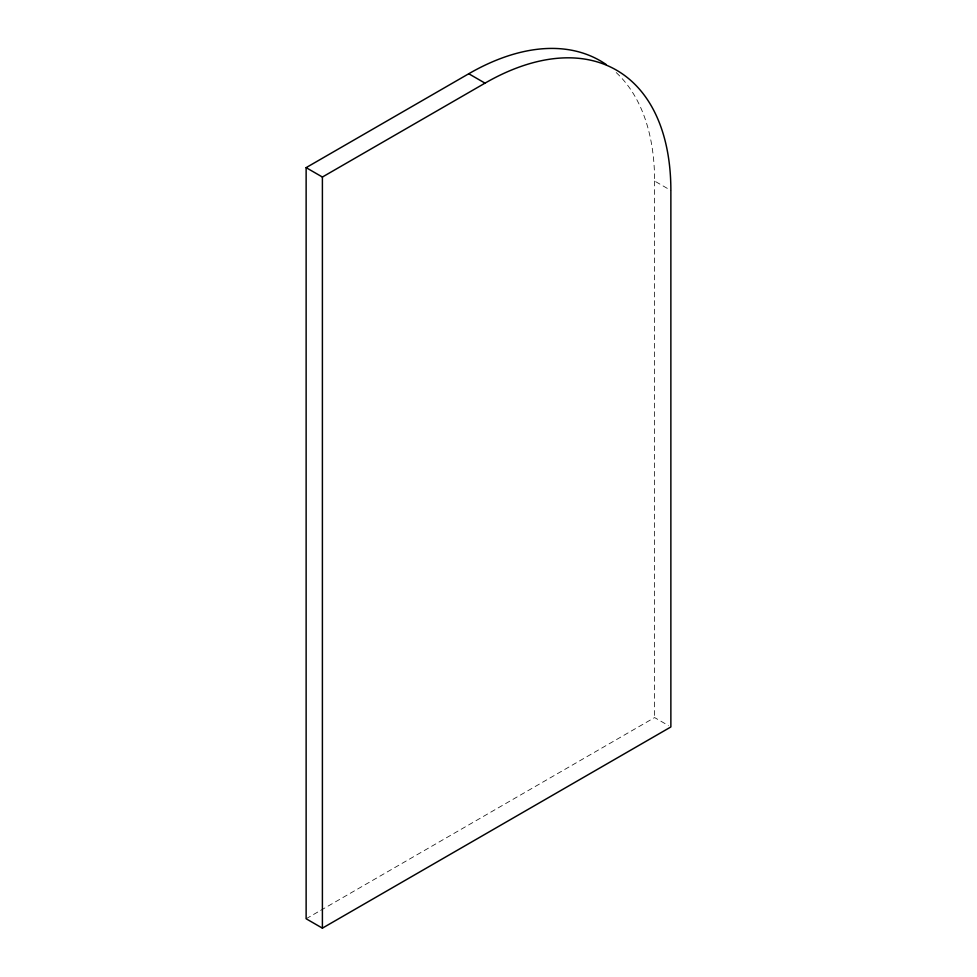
<?xml version="1.0" encoding="UTF-8"?>
<svg xmlns="http://www.w3.org/2000/svg" width="977" height="977" viewBox="0 0 977 977"><rect width="100%" height="100%" fill="white"/><g stroke="black" fill="none" stroke-linecap="round" stroke-linejoin="round"><path stroke-width="0.73" stroke-dasharray="4.88 3.66" d="M306.131 918.759L319.332 911.138M320.651 910.381L654.602 717.57L668.366 725.52M616.206 72.579A262.837 151.753 -60 0 1 654.602 181.05L670.869 190.442M654.602 181.05L654.602 717.57"/><path stroke-width="1.47" d="M468.752 73.751L485.019 83.143A262.837 151.753 -60 0 1 670.869 190.442L670.869 726.961L322.398 928.15L306.131 918.759L306.131 167.641L468.752 73.751A262.837 151.753 -60 0 1 606.167 64.519M306.131 167.641L322.398 177.032L485.019 83.143M322.398 177.032L322.398 928.15"/></g></svg>
